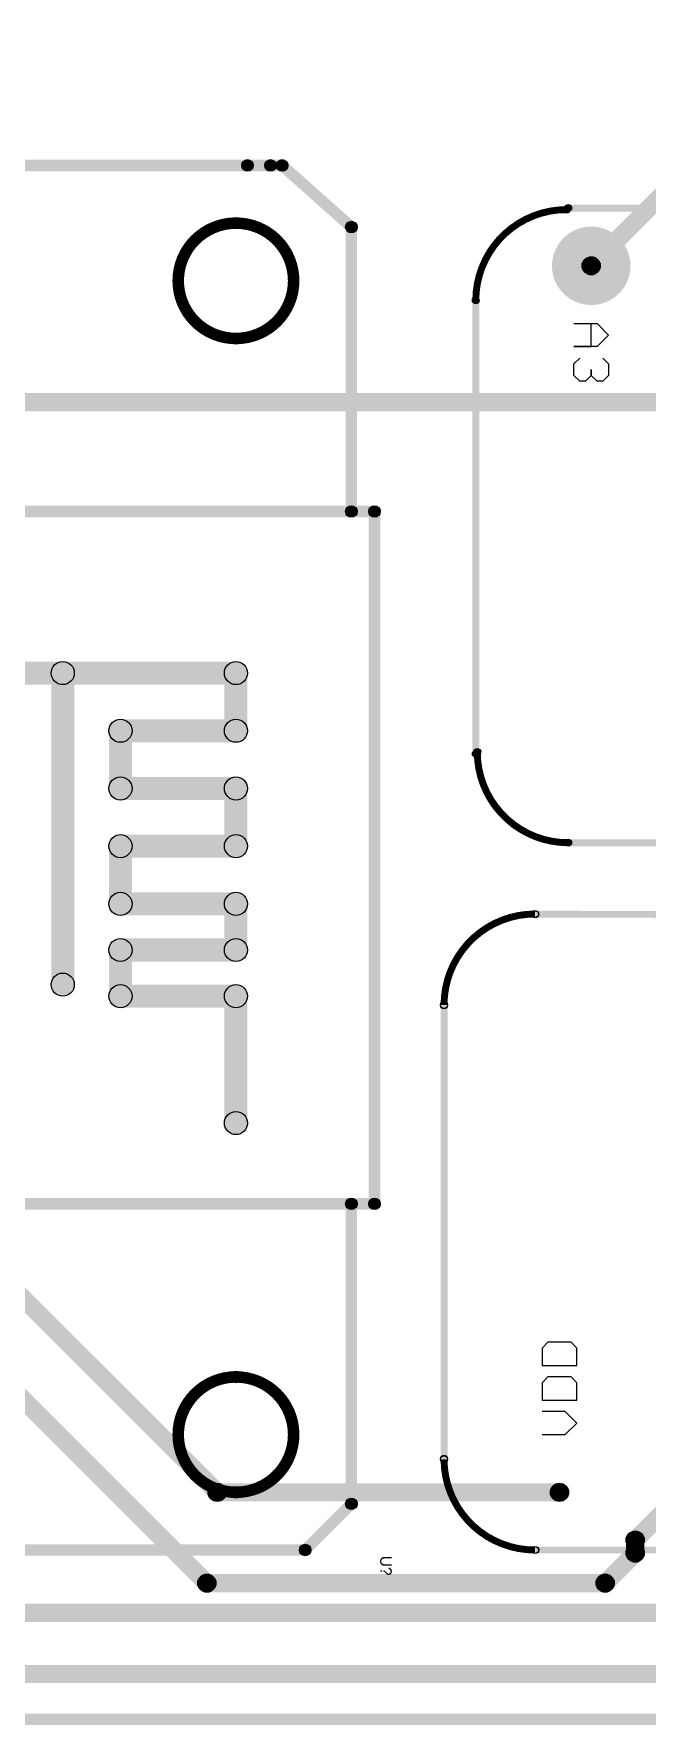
# Model space of a CAD drawing. Header units: millimetres. Extents: x 1.24 to 8.03, y 2.12 to 7.05.
# Drawn here: x 3.433 to 3.964, y 2.121 to 3.587 of the extents above; entities that cross this region are included whole.
import ezdxf

# ---------------------------------------------------------------- set-up
doc = ezdxf.new("R2010")
doc.units = ezdxf.units.MM
doc.header["$MEASUREMENT"] = 0
for name, color, linetype in [('BottomLayer', 5, 'Continuous'), ('BottomSolder', 6, 'Continuous'), ('KeepOutLayer', 6, 'Continuous'), ('MultiLayer', 9, 'Continuous'), ('PadHoleLayer', 156, 'Continuous'), ('TopLayer', 1, 'Continuous'), ('TopOverlay', 2, 'Continuous'), ('TopSolder', 216, 'Continuous')]:
    doc.layers.add(name, color=color, linetype=linetype)

# ---------------------------------------------------------------- blocks, each defined once
blk = doc.blocks.new('NODEMCU_V3_LOLIN_3')
at = {"layer": 'TopOverlay'}
h = blk.add_hatch(color=2, dxfattribs=at)
edge = h.paths.add_edge_path()
edge.add_arc((-0.3, 1.12), 0.005, 0, 360)
h = blk.add_hatch(color=2, dxfattribs=at)
edge = h.paths.add_edge_path()
edge.add_arc((-0.3, 1.12), 0.005, 0, 360)
for points in [[(-0.295, 1.1), (-0.305, 1.1), (-0.305, 1.12), (-0.295, 1.12)], [(0.3, 1.125), (0.3, 1.115), (-0.3, 1.115), (-0.3, 1.125)], [(0.305, 1.1), (0.295, 1.1), (0.295, 1.12), (0.305, 1.12)], [(-0.5963, 1.0367), (-0.6037, 1.0433), (-0.5503, 1.1033), (-0.5429, 1.0967)], [(-0.3, 1.105), (-0.3, 1.095), (-0.5466, 1.095), (-0.5466, 1.105)], [(-0.295, 0.21), (-0.305, 0.21), (-0.305, 1.1), (-0.295, 1.1)], [(0.305, 0.21), (0.295, 0.21), (0.295, 1.1), (0.305, 1.1)], [(0.56, 1.105), (0.56, 1.095), (0.3, 1.095), (0.3, 1.105)], [(0.6035, 1.0635), (0.5965, 1.0565), (0.5565, 1.0965), (0.5635, 1.1035)], [(0.605, -1.05), (0.595, -1.05), (0.595, 1.06), (0.605, 1.06)], [(-0.595, 1.01), (-0.605, 1.01), (-0.605, 1.04), (-0.595, 1.04)], [(-0.595, 0.75), (-0.605, 0.75), (-0.605, 1.03), (-0.595, 1.03)], [(-0.15, 0.8), (-0.17, 0.8), (-0.17, 1), (-0.15, 1)], [(-0.11, 1.01), (-0.11, 0.99), (-0.16, 0.99), (-0.16, 1.01)], [(-0.1, 0.9), (-0.12, 0.9), (-0.12, 1), (-0.1, 1)], [(-0.05, 0.9), (-0.07, 0.9), (-0.07, 1), (-0.05, 1)], [(-0.01, 1.01), (-0.01, 0.99), (-0.06, 0.99), (-0.06, 1.01)], [(0, 0.9), (-0.02, 0.9), (-0.02, 1), (0, 1)], [(0.05, 0.9), (0.03, 0.9), (0.03, 1), (0.05, 1)], [(0.08, 1.01), (0.08, 0.99), (0.04, 0.99), (0.04, 1.01)], [(0.09, 0.9), (0.07, 0.9), (0.07, 1), (0.09, 1)], [(0.13, 0.9), (0.11, 0.9), (0.11, 1), (0.13, 1)], [(0.23, 1.01), (0.23, 0.99), (0.12, 0.99), (0.12, 1.01)], [(-0.06, 0.91), (-0.06, 0.89), (-0.11, 0.89), (-0.11, 0.91)], [(0.04, 0.91), (0.04, 0.89), (-0.01, 0.89), (-0.01, 0.91)], [(0.12, 0.91), (0.12, 0.89), (0.08, 0.89), (0.08, 0.91)], [(0.11, 0.86), (0.11, 0.84), (-0.16, 0.84), (-0.16, 0.86)]]:
    blk.add_hatch(color=2, dxfattribs=at).paths.add_polyline_path(points)
h = blk.add_hatch(color=2, dxfattribs=at)
edge = h.paths.add_edge_path()
edge.add_arc((0.3, 1.12), 0.005, 0, 360)
h = blk.add_hatch(color=2, dxfattribs=at)
edge = h.paths.add_edge_path()
edge.add_arc((0.3, 1.12), 0.005, 0, 360)
h = blk.add_hatch(color=2, dxfattribs=at)
edge = h.paths.add_edge_path()
edge.add_arc((-0.5466, 1.1), 0.005, 0, 360)
h = blk.add_hatch(color=2, dxfattribs=at)
edge = h.paths.add_edge_path()
edge.add_arc((-0.5466, 1.1), 0.005, 0, 360)
h = blk.add_hatch(color=2, dxfattribs=at)
edge = h.paths.add_edge_path()
edge.add_arc((-0.3, 1.1), 0.005, 0, 360)
h = blk.add_hatch(color=2, dxfattribs=at)
edge = h.paths.add_edge_path()
edge.add_arc((-0.3, 1.1), 0.005, 0, 360)
h = blk.add_hatch(color=2, dxfattribs=at)
edge = h.paths.add_edge_path()
edge.add_arc((-0.3, 1.1), 0.005, 0, 360)
h = blk.add_hatch(color=2, dxfattribs=at)
edge = h.paths.add_edge_path()
edge.add_arc((0.3, 1.1), 0.005, 0, 360)
h = blk.add_hatch(color=2, dxfattribs=at)
edge = h.paths.add_edge_path()
edge.add_arc((0.3, 1.1), 0.005, 0, 360)
h = blk.add_hatch(color=2, dxfattribs=at)
edge = h.paths.add_edge_path()
edge.add_arc((0.3, 1.1), 0.005, 0, 360)
h = blk.add_hatch(color=2, dxfattribs=at)
edge = h.paths.add_edge_path()
edge.add_arc((0.56, 1.1), 0.005, 0, 360)
h = blk.add_hatch(color=2, dxfattribs=at)
edge = h.paths.add_edge_path()
edge.add_arc((0.56, 1.1), 0.005, 0, 360)
h = blk.add_hatch(color=2, dxfattribs=at)
edge = h.paths.add_edge_path()
edge.add_arc((0.6, 1.06), 0.005, 0, 360)
h = blk.add_hatch(color=2, dxfattribs=at)
edge = h.paths.add_edge_path()
edge.add_arc((0.6, 1.06), 0.005, 0, 360)
h = blk.add_hatch(color=2, dxfattribs=at)
edge = h.paths.add_edge_path()
edge.add_arc((-0.6, 1.04), 0.005, 0, 360)
h = blk.add_hatch(color=2, dxfattribs=at)
edge = h.paths.add_edge_path()
edge.add_arc((-0.6, 1.04), 0.005, 0, 360)
h = blk.add_hatch(color=2, dxfattribs=at)
edge = h.paths.add_edge_path()
edge.add_arc((-0.6, 1.03), 0.005, 0, 360)
h = blk.add_hatch(color=2, dxfattribs=at)
edge = h.paths.add_edge_path()
edge.add_arc((-0.6, 1.01), 0.005, 0, 360)
h = blk.add_hatch(color=2, dxfattribs=at)
edge = h.paths.add_edge_path()
edge.add_arc((-0.55, 1), 0.005, 0, 360)
h = blk.add_hatch(color=2, dxfattribs=at)
edge = h.paths.add_edge_path()
edge.add_arc((-0.45, 1), 0.005, 0, 360)
h = blk.add_hatch(color=2, dxfattribs=at)
edge = h.paths.add_edge_path()
edge.add_arc((-0.16, 1), 0.01, 0, 360)
h = blk.add_hatch(color=2, dxfattribs=at)
edge = h.paths.add_edge_path()
edge.add_arc((-0.16, 1), 0.01, 0, 360)
h = blk.add_hatch(color=2, dxfattribs=at)
edge = h.paths.add_edge_path()
edge.add_arc((-0.11, 1), 0.01, 0, 360)
h = blk.add_hatch(color=2, dxfattribs=at)
edge = h.paths.add_edge_path()
edge.add_arc((-0.11, 1), 0.01, 0, 360)
h = blk.add_hatch(color=2, dxfattribs=at)
edge = h.paths.add_edge_path()
edge.add_arc((-0.06, 1), 0.01, 0, 360)
h = blk.add_hatch(color=2, dxfattribs=at)
edge = h.paths.add_edge_path()
edge.add_arc((-0.06, 1), 0.01, 0, 360)
h = blk.add_hatch(color=2, dxfattribs=at)
edge = h.paths.add_edge_path()
edge.add_arc((-0.01, 1), 0.01, 0, 360)
h = blk.add_hatch(color=2, dxfattribs=at)
edge = h.paths.add_edge_path()
edge.add_arc((-0.01, 1), 0.01, 0, 360)
h = blk.add_hatch(color=2, dxfattribs=at)
edge = h.paths.add_edge_path()
edge.add_arc((0.04, 1), 0.01, 0, 360)
h = blk.add_hatch(color=2, dxfattribs=at)
edge = h.paths.add_edge_path()
edge.add_arc((0.04, 1), 0.01, 0, 360)
h = blk.add_hatch(color=2, dxfattribs=at)
edge = h.paths.add_edge_path()
edge.add_arc((0.08, 1), 0.01, 0, 360)
h = blk.add_hatch(color=2, dxfattribs=at)
edge = h.paths.add_edge_path()
edge.add_arc((0.08, 1), 0.01, 0, 360)
h = blk.add_hatch(color=2, dxfattribs=at)
edge = h.paths.add_edge_path()
edge.add_arc((0.12, 1), 0.01, 0, 360)
h = blk.add_hatch(color=2, dxfattribs=at)
edge = h.paths.add_edge_path()
edge.add_arc((0.12, 1), 0.01, 0, 360)
h = blk.add_hatch(color=2, dxfattribs=at)
edge = h.paths.add_edge_path()
edge.add_arc((0.23, 1), 0.01, 0, 360)
h = blk.add_hatch(color=2, dxfattribs=at)
edge = h.paths.add_edge_path()
edge.add_arc((0.45, 1), 0.005, 0, 360)
h = blk.add_hatch(color=2, dxfattribs=at)
edge = h.paths.add_edge_path()
edge.add_arc((0.55, 1), 0.005, 0, 360)
h = blk.add_hatch(color=2, dxfattribs=at)
edge = h.paths.add_edge_path()
edge.add_arc((-0.11, 0.9), 0.01, 0, 360)
h = blk.add_hatch(color=2, dxfattribs=at)
edge = h.paths.add_edge_path()
edge.add_arc((-0.11, 0.9), 0.01, 0, 360)
h = blk.add_hatch(color=2, dxfattribs=at)
edge = h.paths.add_edge_path()
edge.add_arc((-0.06, 0.9), 0.01, 0, 360)
h = blk.add_hatch(color=2, dxfattribs=at)
edge = h.paths.add_edge_path()
edge.add_arc((-0.06, 0.9), 0.01, 0, 360)
h = blk.add_hatch(color=2, dxfattribs=at)
edge = h.paths.add_edge_path()
edge.add_arc((-0.01, 0.9), 0.01, 0, 360)
h = blk.add_hatch(color=2, dxfattribs=at)
edge = h.paths.add_edge_path()
edge.add_arc((-0.01, 0.9), 0.01, 0, 360)
h = blk.add_hatch(color=2, dxfattribs=at)
edge = h.paths.add_edge_path()
edge.add_arc((0.04, 0.9), 0.01, 0, 360)
h = blk.add_hatch(color=2, dxfattribs=at)
edge = h.paths.add_edge_path()
edge.add_arc((0.04, 0.9), 0.01, 0, 360)
h = blk.add_hatch(color=2, dxfattribs=at)
edge = h.paths.add_edge_path()
edge.add_arc((0.08, 0.9), 0.01, 0, 360)
h = blk.add_hatch(color=2, dxfattribs=at)
edge = h.paths.add_edge_path()
edge.add_arc((0.08, 0.9), 0.01, 0, 360)
h = blk.add_hatch(color=2, dxfattribs=at)
edge = h.paths.add_edge_path()
edge.add_arc((0.12, 0.9), 0.01, 0, 360)
h = blk.add_hatch(color=2, dxfattribs=at)
edge = h.paths.add_edge_path()
edge.add_arc((0.12, 0.9), 0.01, 0, 360)
h = blk.add_hatch(color=2, dxfattribs=at)
edge = h.paths.add_edge_path()
edge.add_arc((-0.16, 0.85), 0.01, 0, 360)
h = blk.add_hatch(color=2, dxfattribs=at)
edge = h.paths.add_edge_path()
edge.add_arc((0.11, 0.85), 0.01, 0, 360)
at = {"layer": 'TopOverlay', "const_width": 0.01}
for points in [[(-0.45, 1, 1), (-0.55, 1, 1)], [(0.55, 1, 1), (0.45, 1, 1)]]:
    blk.add_lwpolyline(points, format="xyb", close=True, dxfattribs=at)
at = {"layer": 'TopOverlay'}
for centre, radius in [((-0.3, 1.12), 0.005), ((-0.3, 1.12), 0.005), ((0.3, 1.12), 0.005), ((0.3, 1.12), 0.005), ((-0.5466, 1.1), 0.005), ((-0.5466, 1.1), 0.005), ((-0.3, 1.1), 0.005), ((-0.3, 1.1), 0.005), ((-0.3, 1.1), 0.005), ((0.3, 1.1), 0.005), ((0.3, 1.1), 0.005), ((0.3, 1.1), 0.005), ((0.56, 1.1), 0.005), ((0.56, 1.1), 0.005), ((0.6, 1.06), 0.005), ((0.6, 1.06), 0.005), ((-0.6, 1.04), 0.005), ((-0.6, 1.04), 0.005), ((-0.6, 1.03), 0.005), ((-0.6, 1.01), 0.005), ((-0.55, 1), 0.005), ((-0.45, 1), 0.005), ((-0.16, 1), 0.01), ((-0.16, 1), 0.01), ((-0.11, 1), 0.01), ((-0.11, 1), 0.01), ((-0.06, 1), 0.01), ((-0.06, 1), 0.01), ((-0.01, 1), 0.01), ((-0.01, 1), 0.01), ((0.04, 1), 0.01), ((0.04, 1), 0.01), ((0.08, 1), 0.01), ((0.08, 1), 0.01), ((0.12, 1), 0.01), ((0.12, 1), 0.01), ((0.23, 1), 0.01), ((0.45, 1), 0.005), ((0.55, 1), 0.005), ((-0.11, 0.9), 0.01), ((-0.11, 0.9), 0.01), ((-0.06, 0.9), 0.01), ((-0.06, 0.9), 0.01), ((-0.01, 0.9), 0.01), ((-0.01, 0.9), 0.01), ((0.04, 0.9), 0.01), ((0.04, 0.9), 0.01), ((0.08, 0.9), 0.01), ((0.08, 0.9), 0.01), ((0.12, 0.9), 0.01), ((0.12, 0.9), 0.01), ((-0.16, 0.85), 0.01), ((0.11, 0.85), 0.01)]:
    blk.add_circle(centre, radius, dxfattribs=at)
blk = doc.blocks.new('ADS1115_BREAKOUT_BOARD_NO_HOLES_147')
at = {"layer": 'BottomLayer'}
h = blk.add_hatch(color=5, dxfattribs=at)
edge = h.paths.add_edge_path()
edge.add_arc((0.11, 0.05), 0.03, 0, 360)
h = blk.add_hatch(color=5, dxfattribs=at)
edge = h.paths.add_edge_path()
edge.add_arc((0.21, 0.05), 0.03, 0, 360)
at = {"layer": 'BottomSolder'}
h = blk.add_hatch(color=6, dxfattribs=at)
edge = h.paths.add_edge_path()
edge.add_arc((0.11, 0.05), 0.034, 0, 360)
h = blk.add_hatch(color=6, dxfattribs=at)
edge = h.paths.add_edge_path()
edge.add_arc((0.21, 0.05), 0.034, 0, 360)
at = {"layer": 'MultiLayer'}
h = blk.add_hatch(color=9, dxfattribs=at)
edge = h.paths.add_edge_path()
edge.add_arc((0.11, 0.05), 0.03, 0, 360)
h = blk.add_hatch(color=9, dxfattribs=at)
edge = h.paths.add_edge_path()
edge.add_arc((0.21, 0.05), 0.03, 0, 360)
at = {"layer": 'PadHoleLayer'}
h = blk.add_hatch(color=156, dxfattribs=at)
edge = h.paths.add_edge_path()
edge.add_arc((0.11, 0.05), 0.018, 0, 360)
at = {"layer": 'TopLayer'}
h = blk.add_hatch(color=1, dxfattribs=at)
edge = h.paths.add_edge_path()
edge.add_arc((0.11, 0.05), 0.03, 0, 360)
h = blk.add_hatch(color=1, dxfattribs=at)
edge = h.paths.add_edge_path()
edge.add_arc((0.21, 0.05), 0.03, 0, 360)
at = {"layer": 'TopOverlay'}
h = blk.add_hatch(color=2, dxfattribs=at)
edge = h.paths.add_edge_path()
edge.add_arc((0.0887, 0.5512), 0.003, 0, 360)
h = blk.add_hatch(color=2, dxfattribs=at)
edge = h.paths.add_edge_path()
edge.add_arc((0.089, 0.551), 0.003, 0, 360)
for points in [[(0.089, 0.548), (0.089, 0.554), (1.03, 0.553), (1.03, 0.547)], [(0.013, 0.079), (0.007, 0.079), (0.007, 0.472), (0.013, 0.472)], [(0.089, -0.003), (0.089, 0.003), (1.03, 0.003), (1.03, -0.003)]]:
    blk.add_hatch(color=2, dxfattribs=at).paths.add_polyline_path(points)
h = blk.add_hatch(color=2, dxfattribs=at)
edge = h.paths.add_edge_path()
edge.add_arc((0.01, 0.4724), 0.003, 0, 360)
h = blk.add_hatch(color=2, dxfattribs=at)
edge = h.paths.add_edge_path()
edge.add_arc((0.01, 0.472), 0.003, 0, 360)
h = blk.add_hatch(color=2, dxfattribs=at)
edge = h.paths.add_edge_path()
edge.add_arc((0.01, 0.079), 0.003, 0, 360)
h = blk.add_hatch(color=2, dxfattribs=at)
edge = h.paths.add_edge_path()
edge.add_arc((0.01, 0.0787), 0.003, 0, 360)
h = blk.add_hatch(color=2, dxfattribs=at)
edge = h.paths.add_edge_path()
edge.add_arc((0.0887, 0), 0.003, 0, 360)
h = blk.add_hatch(color=2, dxfattribs=at)
edge = h.paths.add_edge_path()
edge.add_arc((0.089, 0), 0.003, 0, 360)
at = {"layer": 'TopSolder'}
h = blk.add_hatch(color=216, dxfattribs=at)
edge = h.paths.add_edge_path()
edge.add_arc((0.11, 0.05), 0.034, 0, 360)
h = blk.add_hatch(color=216, dxfattribs=at)
edge = h.paths.add_edge_path()
edge.add_arc((0.21, 0.05), 0.034, 0, 360)
at = {"layer": 'TopOverlay'}
for p, q in [((0.1, 0.18), (0.095, 0.175)), ((0.12, 0.18), (0.1, 0.18)), ((0.125, 0.175), (0.12, 0.18)), ((0.095, 0.175), (0.095, 0.16)), ((0.125, 0.16), (0.125, 0.175)), ((0.095, 0.16), (0.125, 0.16)), ((0.1, 0.15), (0.095, 0.145)), ((0.12, 0.15), (0.1, 0.15)), ((0.125, 0.145), (0.12, 0.15)), ((0.095, 0.145), (0.095, 0.13)), ((0.125, 0.13), (0.125, 0.145)), ((0.095, 0.13), (0.125, 0.13)), ((0.115, 0.12), (0.095, 0.12)), ((0.125, 0.11), (0.115, 0.12)), ((0.115, 0.1), (0.125, 0.11)), ((0.095, 0.1), (0.115, 0.1))]:
    blk.add_line(p, q, dxfattribs=at)
at = {"layer": 'TopOverlay', "const_width": 0.006}
for points in [[(0.01, 0.4724, -0.414511), (0.0887, 0.5512)], [(0.0887, 0, -0.414511), (0.01, 0.0787)]]:
    blk.add_lwpolyline(points, format="xyb", dxfattribs=at)
at = {"layer": 'TopOverlay'}
for centre in [(0.0887, 0.5512), (0.089, 0.551), (0.01, 0.4724), (0.01, 0.472), (0.01, 0.079), (0.01, 0.0787), (0.0887, 0), (0.089, 0)]:
    blk.add_circle(centre, 0.003, dxfattribs=at)
blk = doc.blocks.new('ADS1115_BREAKOUT_BOARD_NO_HOLES_148')
at = {"layer": 'BottomLayer'}
h = blk.add_hatch(color=5, dxfattribs=at)
edge = h.paths.add_edge_path()
edge.add_arc((1.01, 0.05), 0.03, 0, 360)
at = {"layer": 'BottomSolder'}
h = blk.add_hatch(color=6, dxfattribs=at)
edge = h.paths.add_edge_path()
edge.add_arc((1.01, 0.05), 0.034, 0, 360)
at = {"layer": 'MultiLayer'}
h = blk.add_hatch(color=9, dxfattribs=at)
edge = h.paths.add_edge_path()
edge.add_arc((1.01, 0.05), 0.03, 0, 360)
at = {"layer": 'PadHoleLayer'}
h = blk.add_hatch(color=156, dxfattribs=at)
edge = h.paths.add_edge_path()
edge.add_arc((1.01, 0.05), 0.018, 0, 360)
at = {"layer": 'TopLayer'}
h = blk.add_hatch(color=1, dxfattribs=at)
edge = h.paths.add_edge_path()
edge.add_arc((1.01, 0.05), 0.03, 0, 360)
at = {"layer": 'TopOverlay'}
for points in [[(1.03, 0.553), (1.03, 0.547), (0.089, 0.548), (0.089, 0.554)], [(1.107, 0.473), (1.113, 0.473), (1.113, 0.08), (1.107, 0.08)], [(1.03, 0.003), (1.03, -0.003), (0.089, -0.003), (0.089, 0.003)]]:
    blk.add_hatch(color=2, dxfattribs=at).paths.add_polyline_path(points)
h = blk.add_hatch(color=2, dxfattribs=at)
edge = h.paths.add_edge_path()
edge.add_arc((1.03, 0.55), 0.003, 0, 360)
h = blk.add_hatch(color=2, dxfattribs=at)
edge = h.paths.add_edge_path()
edge.add_arc((1.03, 0.55), 0.003, 0, 360)
h = blk.add_hatch(color=2, dxfattribs=at)
edge = h.paths.add_edge_path()
edge.add_arc((1.1087, 0.4713), 0.003, 0, 360)
h = blk.add_hatch(color=2, dxfattribs=at)
edge = h.paths.add_edge_path()
edge.add_arc((1.11, 0.473), 0.003, 0, 360)
h = blk.add_hatch(color=2, dxfattribs=at)
edge = h.paths.add_edge_path()
edge.add_arc((1.11, 0.08), 0.003, 0, 360)
h = blk.add_hatch(color=2, dxfattribs=at)
edge = h.paths.add_edge_path()
edge.add_arc((1.11, 0.08), 0.003, 0, 360)
h = blk.add_hatch(color=2, dxfattribs=at)
edge = h.paths.add_edge_path()
edge.add_arc((1.03, 0), 0.003, 0, 360)
h = blk.add_hatch(color=2, dxfattribs=at)
edge = h.paths.add_edge_path()
edge.add_arc((1.0313, 0.0013), 0.003, 0, 360)
at = {"layer": 'TopSolder'}
h = blk.add_hatch(color=216, dxfattribs=at)
edge = h.paths.add_edge_path()
edge.add_arc((1.01, 0.05), 0.034, 0, 360)
at = {"layer": 'TopOverlay'}
for p, q in [((0.995, 0.145), (1, 0.15)), ((1, 0.15), (1.005, 0.15)), ((1.005, 0.15), (1.01, 0.145)), ((1.01, 0.145), (1.015, 0.15)), ((1.015, 0.15), (1.02, 0.15)), ((1.02, 0.15), (1.025, 0.145)), ((0.995, 0.135), (0.995, 0.145)), ((1, 0.13), (0.995, 0.135)), ((1.01, 0.145), (1.01, 0.14)), ((1.01, 0.14), (1.01, 0.145)), ((1.025, 0.135), (1.02, 0.13)), ((1.025, 0.145), (1.025, 0.135)), ((0.995, 0.11), (1.005, 0.12)), ((1.005, 0.12), (1.025, 0.12)), ((1.025, 0.12), (1.01, 0.12)), ((1.01, 0.12), (1.01, 0.1)), ((1.005, 0.1), (0.995, 0.11)), ((1.025, 0.1), (1.005, 0.1))]:
    blk.add_line(p, q, dxfattribs=at)
at = {"layer": 'TopOverlay', "const_width": 0.006}
for points in [[(1.03, 0.55, -0.414511), (1.1087, 0.4713)], [(1.11, 0.08, -0.414511), (1.0313, 0.0013)]]:
    blk.add_lwpolyline(points, format="xyb", dxfattribs=at)
at = {"layer": 'TopOverlay'}
for centre in [(1.03, 0.55), (1.03, 0.55), (1.1087, 0.4713), (1.11, 0.473), (1.11, 0.08), (1.11, 0.08), (1.03, 0), (1.0313, 0.0013)]:
    blk.add_circle(centre, 0.003, dxfattribs=at)

msp = doc.modelspace()

# ---------------------------------------------------------------- hatches: boundary and pattern name
at = {"layer": 'BottomLayer'}
for points in [[(3.9213, 3.3803), (3.9102, 3.3914), (4.3039, 3.7851), (4.315, 3.774)], [(2.6412, 3.2621), (2.6523, 3.2733), (3.5972, 2.3284), (3.5861, 2.3173)], [(2.6468, 3.2598), (2.6468, 3.2756), (4.2976, 3.2756), (4.2976, 3.2598)], [(2.6322, 3.1834), (2.6434, 3.1945), (3.5882, 2.2497), (3.5771, 2.2385)], [(3.5917, 2.315), (3.5917, 2.3307), (3.8882, 2.3307), (3.8882, 2.315)], [(3.9593, 2.2759), (3.9482, 2.287), (3.9826, 2.3214), (3.9938, 2.3103)], [(3.9334, 2.2385), (3.9222, 2.2497), (3.9482, 2.2756), (3.9593, 2.2645)], [(3.9616, 2.2701), (3.9459, 2.2701), (3.9459, 2.2814), (3.9616, 2.2814)], [(3.5827, 2.2362), (3.5827, 2.252), (3.9278, 2.252), (3.9278, 2.2362)], [(3.3124, 2.2105), (3.3124, 2.2262), (3.9837, 2.2262), (3.9837, 2.2105)], [(3.2677, 2.1575), (3.2677, 2.1732), (4.0307, 2.1732), (4.0307, 2.1575)]]:
    msp.add_hatch(color=5, dxfattribs=at).paths.add_polyline_path(points)
h = msp.add_hatch(color=5, dxfattribs=at)
edge = h.paths.add_edge_path()
edge.add_arc((3.9157, 3.3858), 0.00787, 0, 360)
h = msp.add_hatch(color=5, dxfattribs=at)
edge = h.paths.add_edge_path()
edge.add_arc((3.5917, 2.3228), 0.00787, 0, 360)
h = msp.add_hatch(color=5, dxfattribs=at)
edge = h.paths.add_edge_path()
edge.add_arc((3.5917, 2.3228), 0.00787, 0, 360)
h = msp.add_hatch(color=5, dxfattribs=at)
edge = h.paths.add_edge_path()
edge.add_arc((3.8882, 2.3228), 0.00787, 0, 360)
h = msp.add_hatch(color=5, dxfattribs=at)
edge = h.paths.add_edge_path()
edge.add_arc((3.9538, 2.2814), 0.00787, 0, 360)
h = msp.add_hatch(color=5, dxfattribs=at)
edge = h.paths.add_edge_path()
edge.add_arc((3.9538, 2.2814), 0.00787, 0, 360)
h = msp.add_hatch(color=5, dxfattribs=at)
edge = h.paths.add_edge_path()
edge.add_arc((3.9538, 2.2701), 0.00787, 0, 360)
h = msp.add_hatch(color=5, dxfattribs=at)
edge = h.paths.add_edge_path()
edge.add_arc((3.9538, 2.2701), 0.00787, 0, 360)
h = msp.add_hatch(color=5, dxfattribs=at)
edge = h.paths.add_edge_path()
edge.add_arc((3.5827, 2.2441), 0.00787, 0, 360)
h = msp.add_hatch(color=5, dxfattribs=at)
edge = h.paths.add_edge_path()
edge.add_arc((3.5827, 2.2441), 0.00787, 0, 360)
h = msp.add_hatch(color=5, dxfattribs=at)
edge = h.paths.add_edge_path()
edge.add_arc((3.9278, 2.2441), 0.00787, 0, 360)
h = msp.add_hatch(color=5, dxfattribs=at)
edge = h.paths.add_edge_path()
edge.add_arc((3.9278, 2.2441), 0.00787, 0, 360)
at = {"layer": 'KeepOutLayer'}
msp.add_hatch(color=6, dxfattribs=at).paths.add_polyline_path([(1.4961, 2.121), (1.4961, 2.131), (7.7953, 2.131), (7.7953, 2.121)])

# ---------------------------------------------------------------- linework, layer by layer
at = {"layer": 'BottomLayer'}
for centre in [(3.9157, 3.3858), (3.5917, 2.3228), (3.5917, 2.3228), (3.8882, 2.3228), (3.9538, 2.2814), (3.9538, 2.2814), (3.9538, 2.2701), (3.9538, 2.2701), (3.5827, 2.2441), (3.5827, 2.2441), (3.9278, 2.2441), (3.9278, 2.2441)]:
    msp.add_circle(centre, 0.00787, dxfattribs=at)

# ---------------------------------------------------------------- block references
for name, p, rotation in [('NODEMCU_V3_LOLIN_3', (2.6079, 2.8728), 270), ('ADS1115_BREAKOUT_BOARD_NO_HOLES_148', (4.9257, 3.4358), 180), ('ADS1115_BREAKOUT_BOARD_NO_HOLES_147', (3.7782, 2.2728), 360)]:
    msp.add_blockref(name, p, dxfattribs=dict(rotation=rotation))

# ---------------------------------------------------------------- texts
at = {"layer": 'TopOverlay'}
msp.add_text('U?', height=0.01, rotation=270, dxfattribs=at).set_placement((3.7329, 2.2678))

doc.saveas('drawing.dxf')
